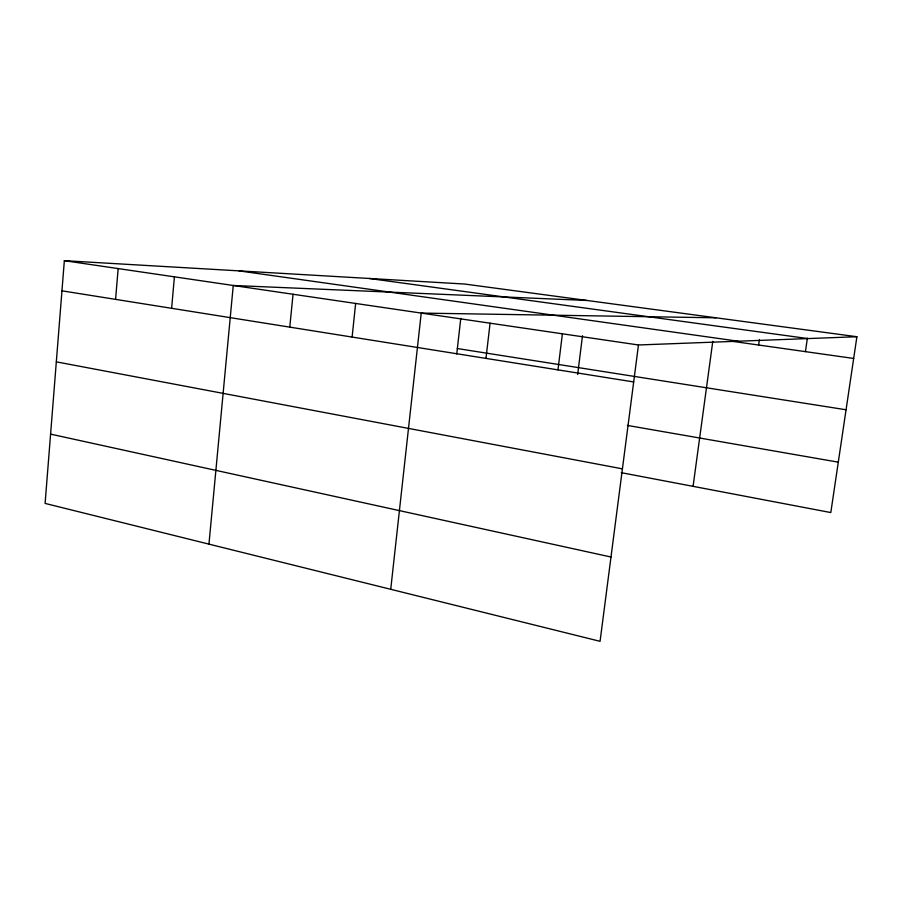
<?xml version="1.0" encoding="UTF-8"?>
<svg xmlns="http://www.w3.org/2000/svg" width="902" height="902" viewBox="0 0 902 902"><rect width="100%" height="100%" fill="white"/><g stroke="black" fill="none" stroke-linecap="round" stroke-linejoin="round"><path stroke-width="1.35" d="M856.9 336.728L464.699 284.04L64.346 260.678L45.1 503.417L600.067 641.322L638.469 344.981L856.9 336.728L830.81 512.562L621.241 472.671M115.58 299.374L118.162 268.582M171.617 308.304L174.413 276.846M208.948 544.131L233.257 285.483L586.886 300.456M289.779 327.133L293.049 294.255M352.118 337.066L355.636 303.444M390.724 589.299L421.234 313.084L715.996 317.797M456.728 354.001L460.787 318.327M485.975 358.398L490.079 323.187M557.966 369.865L562.397 333.808M577.652 374.522L582.489 335.702M693.074 486.347L712.794 341.339M758.627 345.026L759.36 339.75M805.441 351.633L807.369 338.25M369.098 278.459L807.933 338.577M238.94 270.871L738.163 341.215M732.458 341.328L853.675 358.455M64.346 260.678L638.469 344.981M457.348 348.544L846.065 409.767M61.956 290.827L633.689 381.941M627.364 425.417L838.285 462.162M56.33 361.849L622.425 468.848M50.591 434.121L610.992 557.019"/></g></svg>
